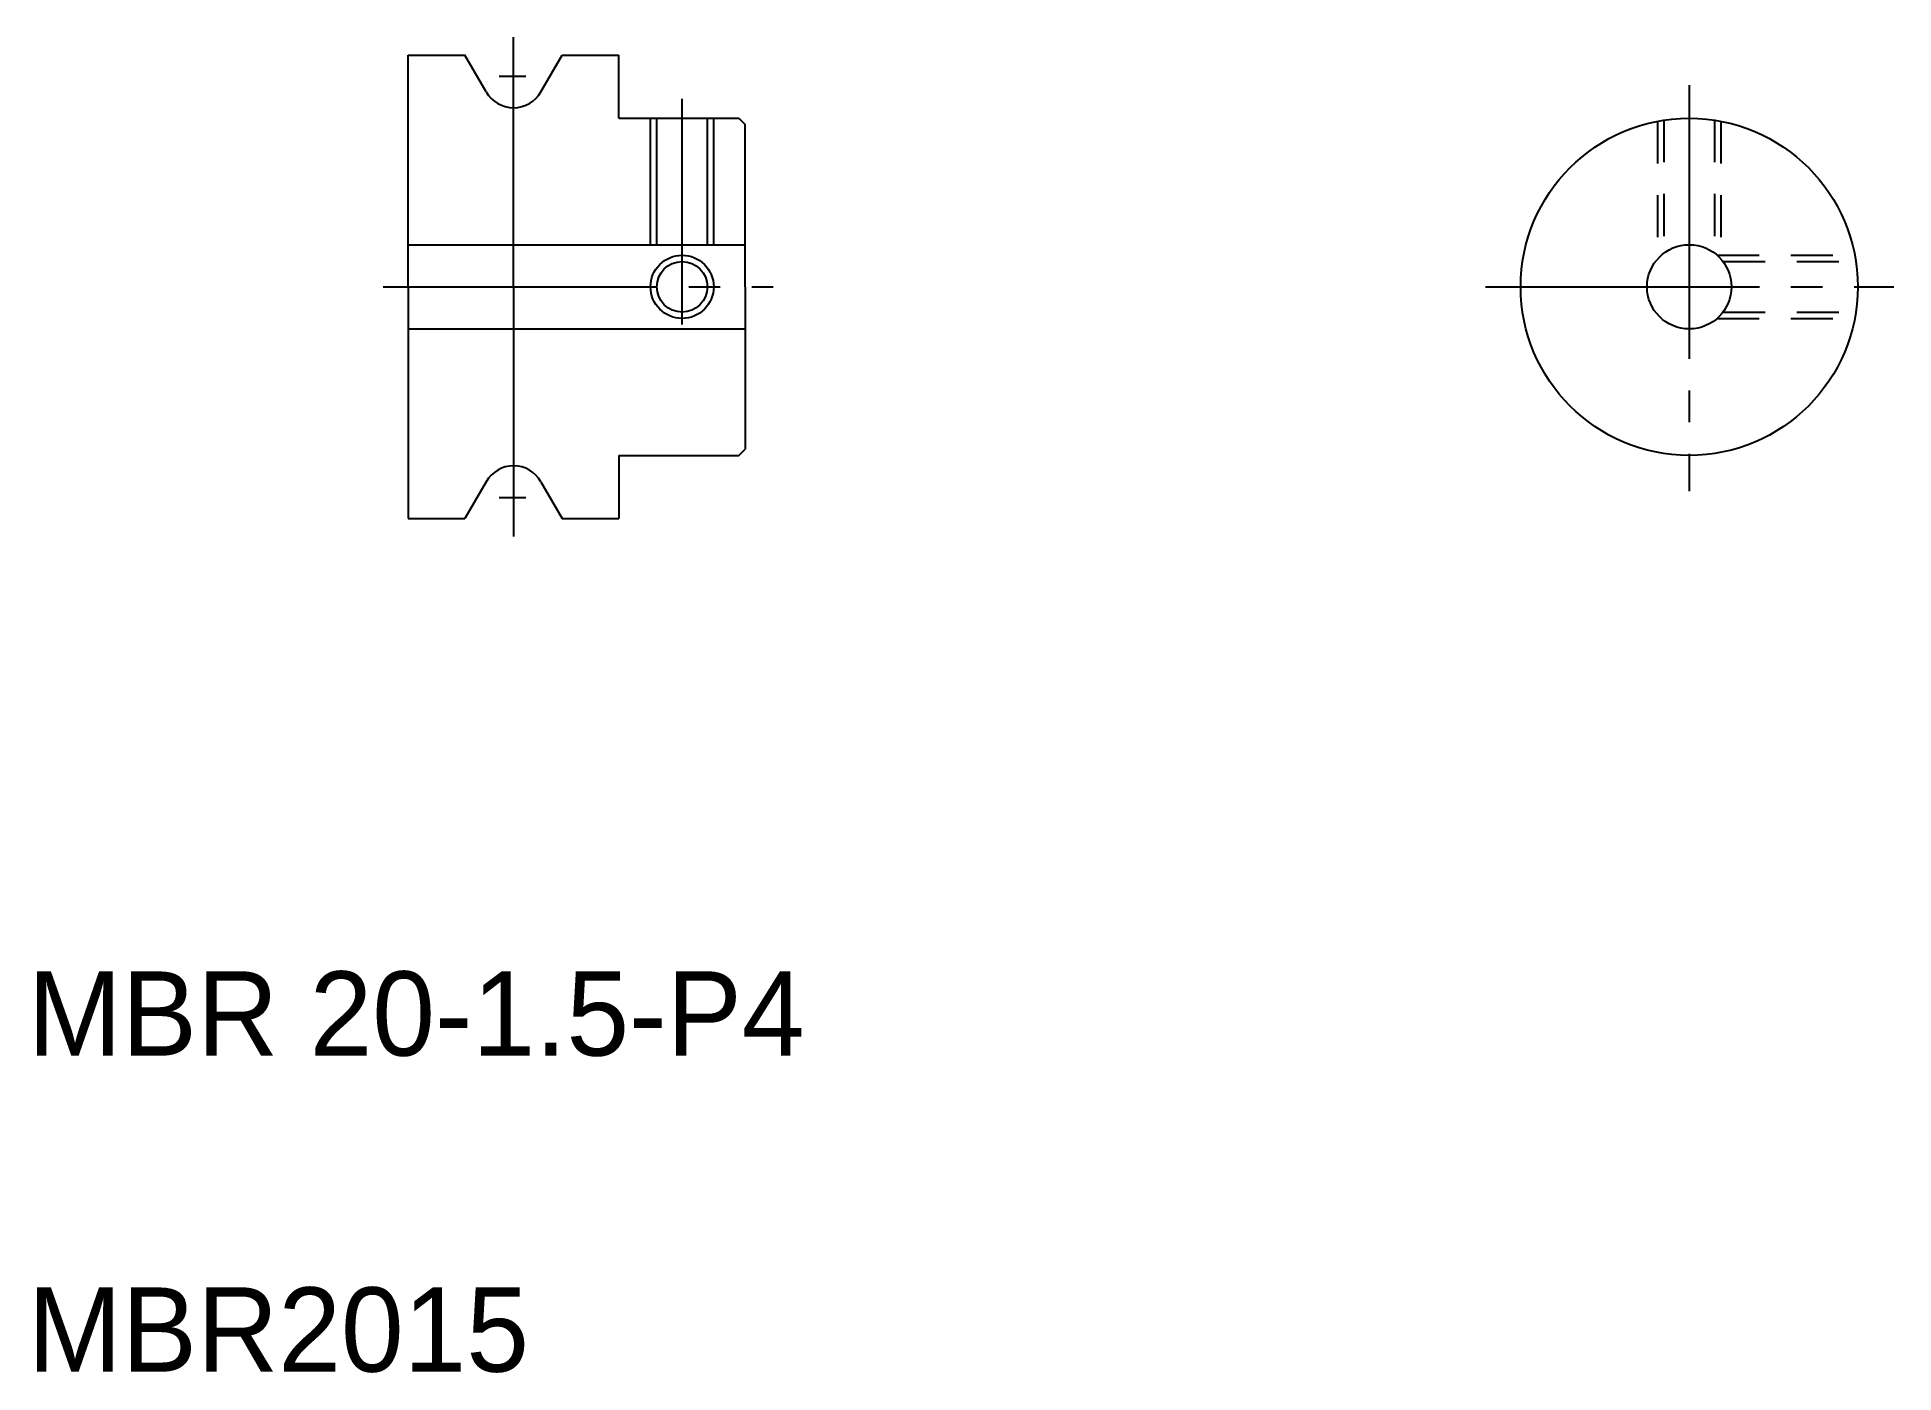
# Model space of a CAD drawing. Extents: x 117.5 to 205.6, y 53.7 to 117.1.
import ezdxf

# ---------------------------------------------------------------- set-up
doc = ezdxf.new("R2010")
doc.units = 0
doc.linetypes.add('CENTER', pattern=[17.5, 13, -1.5, 1.5, -1.5])
doc.linetypes.add('DASHED', pattern=[3.5, 2, -1.5])
doc.layers.get('0').update_dxf_attribs({"linetype": 'CONTINUOUS'})
doc.layers.add('CENTER', color=1, linetype='CENTER')

msp = doc.modelspace()

# ---------------------------------------------------------------- linework, layer by layer
at = {"color": 7, "linetype": 'CONTINUOUS'}
for p, q in [((135.125, 116.23), (137.816, 116.23)), ((135.125, 105.23), (135.125, 116.23)), ((138.826, 114.48), (137.816, 116.23)), ((141.424, 114.48), (142.434, 116.23)), ((142.434, 116.23), (145.125, 116.23)), ((145.125, 113.23), (145.125, 116.23)), ((145.125, 113.23), (150.825, 113.23)), ((146.925, 107.23), (146.925, 113.23)), ((149.325, 107.23), (149.325, 113.23)), ((150.825, 113.23), (151.125, 112.93)), ((151.125, 105.23), (151.125, 112.93)), ((135.125, 107.23), (151.125, 107.23)), ((135.125, 105.23), (135.125, 94.23)), ((151.125, 105.23), (151.125, 97.53)), ((135.125, 103.23), (151.125, 103.23)), ((135.125, 102.48), (135.125, 102.48)), ((135.125, 99.73), (135.125, 99.73)), ((145.125, 97.23), (150.825, 97.23)), ((145.125, 97.23), (145.125, 94.23)), ((150.825, 97.23), (151.125, 97.53)), ((138.826, 95.98), (137.816, 94.23)), ((141.424, 95.98), (142.434, 94.23)), ((135.125, 94.23), (137.816, 94.23)), ((142.434, 94.23), (145.125, 94.23)), ((142.434, 94.23), (142.525, 94.23))]:
    msp.add_line(p, q, dxfattribs=at)
at = {"color": 3, "linetype": 'CONTINUOUS'}
for p, q in [((146.625, 107.23), (146.625, 113.23)), ((149.625, 107.23), (149.625, 113.23))]:
    msp.add_line(p, q, dxfattribs=at)
at = {"color": 3, "linetype": 'DASHED'}
for p, q in [((194.428, 113.088), (194.428, 106.553)), ((194.728, 113.14), (194.728, 106.83)), ((197.128, 113.14), (197.128, 106.83)), ((197.428, 113.088), (197.428, 106.553)), ((197.251, 106.73), (203.786, 106.73)), ((197.528, 106.43), (203.838, 106.43)), ((197.528, 104.03), (203.838, 104.03)), ((197.251, 103.73), (203.786, 103.73))]:
    msp.add_line(p, q, dxfattribs=at)
at = {"color": 7, "linetype": 'CONTINUOUS'}
for centre, radius in [((195.928, 105.23), 8), ((195.928, 105.23), 2), ((148.125, 105.23), 1.2)]:
    msp.add_circle(centre, radius, dxfattribs=at)
at = {"color": 3, "linetype": 'CONTINUOUS'}
msp.add_circle((148.125, 105.23), 1.5, dxfattribs=at)
at = {"color": 7, "linetype": 'CONTINUOUS'}
for centre, start, end in [((140.125, 115.23), 210, 330), ((140.125, 95.23), 30, 150)]:
    msp.add_arc(centre, 1.5, start, end, dxfattribs=at)
at = {"layer": 'CENTER', "color": 1, "linetype": 'CENTER'}
for p, q in [((140.125, 105.23), (140.125, 117.081)), ((139.438, 115.23), (140.711, 115.23)), ((195.928, 114.805), (195.928, 95.53)), ((148.125, 103.44), (148.125, 114.151)), ((133.939, 105.23), (152.451, 105.23)), ((140.125, 105.23), (140.125, 93.38)), ((186.257, 105.23), (205.641, 105.23)), ((139.438, 95.23), (140.711, 95.23))]:
    msp.add_line(p, q, dxfattribs=at)

# ---------------------------------------------------------------- texts
at = {"color": 7, "linetype": 'CONTINUOUS'}
for s, p in [('MBR 20-1.5-P4', (117.072, 68.739)), ('MBR2015', (117.072, 53.739))]:
    msp.add_text(s, height=4, dxfattribs=at).set_placement(p)

doc.saveas('drawing.dxf')
